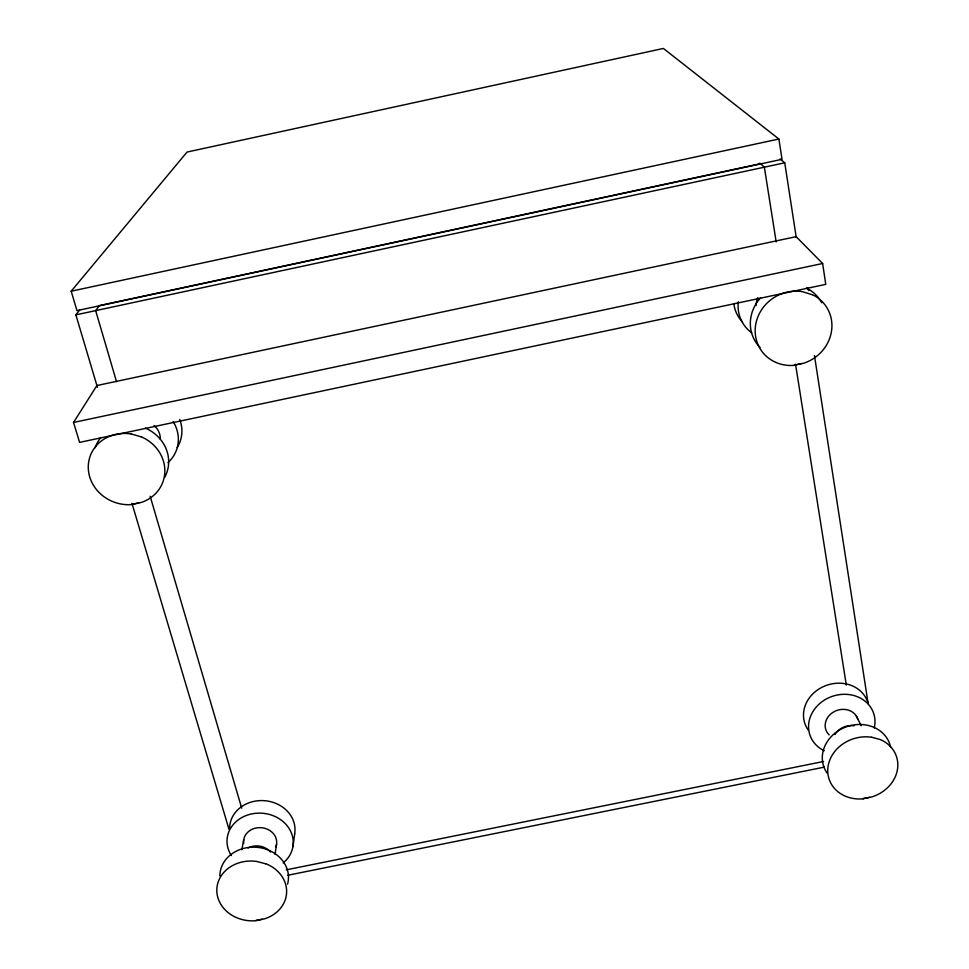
<?xml version="1.0" encoding="UTF-8"?>
<svg xmlns="http://www.w3.org/2000/svg" width="969" height="969" viewBox="0 0 969 969"><rect width="100%" height="100%" fill="white"/><g stroke="black" fill="none" stroke-linecap="round" stroke-linejoin="round"><path stroke-width="1.45" d="M292.953 846.724L294.709 833.837M275.039 854.355L276.565 844.399M241.838 849.656L243.703 839.723M73.535 422.46L96.912 385.529L796.13 236.666L822.633 263.495L825.758 284.365L79.591 442.373L73.535 422.46L822.633 263.495M97.445 387.346L75.873 314.864L79.591 310.104M71.185 291.209L187.029 152.06L663.402 48.45L778.882 139.027L782.031 159.316L76.963 310.625L71.185 291.209L778.882 139.027M138.882 502.923L131.978 504.377L141.535 502.366A38.385 35.175 19.3 0 0 164.851 470.546A38.385 35.175 19.3 0 0 141.014 436.668M801.387 363.666L794.277 365.168L804.1 363.096A38.917 36.204 -33.3 0 0 831.668 329.993A38.917 36.204 -33.3 0 0 812.301 294.612M262.211 919.278L255.877 920.55L264.646 918.794A34.714 29.773 4.1 0 0 286.63 891.904A34.714 29.773 4.1 0 0 265.639 863.658M869.496 797.378L862.991 798.674L871.991 796.869A35.272 30.463 -18.7 0 0 897.536 768.974A35.272 30.463 -18.7 0 0 880.3 739.553L871.737 737.252M760.508 163.7L99.407 305.586L95.665 310.625L116.546 381.738M75.873 314.864L784.745 162.804L796.264 237.526M286.303 869.835L823.529 761.489M287.854 875.249L824.462 767.085M265.591 863.754L256.785 861.465A34.811 29.869 4.1 0 0 216.814 889.93A34.811 29.869 4.1 0 0 255.901 920.707M131.239 433.955L140.977 436.777M812.24 294.733L802.877 291.766A39.026 36.313 -33.3 0 0 755.408 326.589A39.026 36.313 -33.3 0 0 794.277 365.349M780.118 158.928L784.745 162.804M759.866 163.131L764.359 167.177L776.181 241.923M856.148 715.691L861.211 725.733M131.966 503.311L229.047 829.476M150.171 496.285L241.705 808.158M795.537 364.187L846.312 685.071M814.469 355.575L868.163 703.748M231.3 855.518A33.152 28.743 4.3 0 1 241.39 817.812A33.152 28.743 4.3 0 1 285.746 824.134A33.152 28.743 4.3 0 1 283.227 862.931M243.703 843.466A16.57 14.365 4.3 0 1 261.763 827.732A16.57 14.365 4.3 0 1 275.874 846.809M219.854 875.976A34.339 29.542 4.1 0 1 258.214 847.439A34.339 29.542 4.1 0 1 287.551 884.176M229.641 827.526A32.716 28.44 4.4 0 1 265.24 800.745A32.716 28.44 4.4 0 1 294.649 833.824M248.04 847.948A16.885 14.583 4.2 0 1 270.545 852.054M862.991 798.844A35.381 30.56 -18.7 0 1 828.01 766.733A35.381 30.56 -18.7 0 1 871.725 737.288M824.231 750.745A33.661 29.373 -19 0 1 811.731 713.705A33.661 29.373 -19 0 1 852.454 695.173A33.661 29.373 -19 0 1 874.256 727.985M827.09 773.105A34.884 30.221 -18.7 0 1 844.75 727.428A34.884 30.221 -18.7 0 1 890.62 747.208M829.161 734.914A16.836 14.68 -19 0 1 833.982 711.743A16.836 14.68 -19 0 1 857.807 719.143M808.11 729.887A33.212 29.058 -19.1 0 1 823.432 686.585A33.212 29.058 -19.1 0 1 867.909 702.622M834.915 734.526A17.151 14.91 -18.9 0 1 853.992 725.817M807.552 287.781A36.967 34.581 -34.4 0 1 808.679 290.591M751.69 332.755A36.967 34.581 -34.4 0 1 738.33 301.795M806.353 288.084A38.433 35.817 -33.6 0 1 821.7 302.752M760.023 347.411A38.433 35.817 -33.6 0 1 760.629 297.762M756.208 305.55A18.484 17.297 -34.4 0 1 757.843 297.616M742.557 322.12A36.434 34.133 -34.7 0 1 733.824 303.636M132.002 504.558A38.506 35.272 19.3 0 1 88.264 467.482A38.506 35.272 19.3 0 1 131.239 434.015M173.136 421.503A36.495 33.649 20.1 0 1 167.964 462.637M179.737 419.468A35.974 33.225 20.4 0 1 177.242 447.448M145.314 428.068A37.924 34.811 19.5 0 1 164.585 477.499M95.18 447.726A37.924 34.811 19.5 0 1 100.861 437.479M154.083 425.488A18.241 16.824 20.1 0 1 160.297 439.223"/></g></svg>
